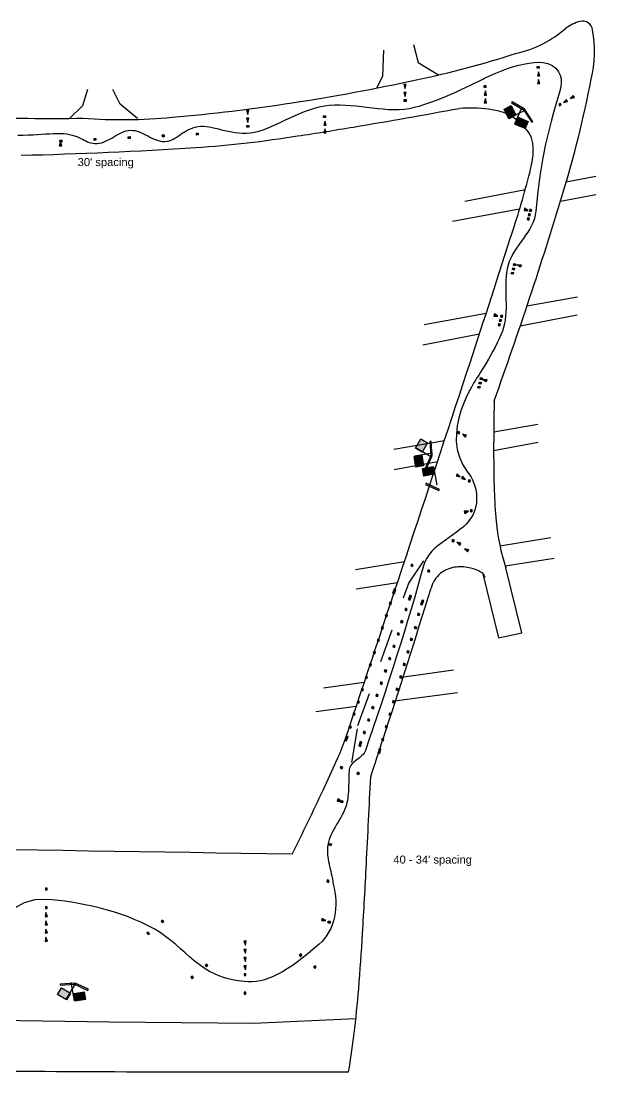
# Model space of a CAD drawing. Extents: x 38 to 1887, y 37 to 1116.
# Drawn here: x 1479 to 1887, y 77 to 821 of the extents above; entities that cross this region are included whole.
import ezdxf

# ---------------------------------------------------------------- set-up
doc = ezdxf.new("R2010")
doc.units = 0
doc.header["$MEASUREMENT"] = 0
doc.linetypes.add('DASH', pattern=[48, 24, -24])
doc.layers.get('0').update_dxf_attribs({"linetype": 'CONTINUOUS'})
doc.styles.get("Standard").update_dxf_attribs({"font": ' txt'})

msp = doc.modelspace()

# ---------------------------------------------------------------- hatches: boundary and pattern name
at = {"true_color": 0xff6600}
for points in [[(1844.95, 789.12), (1846.27, 789.12), (1846.27, 787.77), (1844.95, 787.77)], [(1845.89, 785.25), (1845.05, 782.37), (1846.73, 782.37)], [(1751.28, 773.39), (1752.12, 776.27), (1750.44, 776.27)], [(1807.36, 775.59), (1808.68, 775.59), (1808.68, 774.24), (1807.36, 774.24)], [(1845.89, 779.8), (1845.05, 776.92), (1846.73, 776.92)], [(1751.36, 767.79), (1752.21, 770.67), (1750.52, 770.67)], [(1808.3, 771.72), (1807.46, 768.84), (1809.14, 768.84)], [(1868.35, 766.32), (1871.27, 767.03), (1870.42, 768.49)], [(1750.76, 765.64), (1752.09, 765.64), (1752.09, 764.29), (1750.76, 764.29)], [(1808.3, 766.27), (1807.46, 763.39), (1809.14, 763.39)], [(1836.12, 758.88), (1827.12, 763.91), (1826.64, 763.22), (1835.65, 758.19)], [(1860.2, 762.22), (1860.87, 761.07), (1862.03, 761.75), (1861.37, 762.89)], [(1863.54, 763.45), (1866.45, 764.16), (1865.61, 765.62)], [(1639.86, 755.07), (1640.7, 757.95), (1639.02, 757.95)], [(1639.94, 749.47), (1640.78, 752.35), (1639.1, 752.35)], [(1693.62, 754.15), (1694.94, 754.15), (1694.94, 752.8), (1693.62, 752.8)], [(1841.86, 749.92), (1836.3, 758.61), (1835.55, 758.23), (1841.12, 749.54)], [(1639.34, 747.32), (1640.66, 747.32), (1640.66, 745.96), (1639.34, 745.96)], [(1694.57, 750.28), (1693.72, 747.39), (1695.41, 747.39)], [(1694.57, 744.83), (1693.72, 741.95), (1695.41, 741.95)], [(1531, 738.03), (1532.32, 738.11), (1532.39, 736.76), (1531.07, 736.69)], [(1555.17, 739.3), (1556.49, 739.37), (1556.56, 738.02), (1555.24, 737.95)], [(1579.33, 740.57), (1580.65, 740.64), (1580.72, 739.29), (1579.4, 739.22)], [(1603.5, 741.84), (1604.82, 741.91), (1604.89, 740.56), (1603.57, 740.49)], [(1507.24, 735.77), (1506.4, 732.88), (1508.08, 732.88)], [(1506.84, 736.77), (1508.16, 736.84), (1508.23, 735.49), (1506.91, 735.42)], [(1838.63, 687.14), (1836.06, 688.7), (1835.63, 687.07)], [(1840.74, 686.24), (1841.08, 687.52), (1839.78, 687.87), (1839.43, 686.59)], [(1839.13, 680.25), (1839.48, 681.53), (1838.17, 681.88), (1837.83, 680.6)], [(1839.93, 683.25), (1840.28, 684.52), (1838.97, 684.87), (1838.63, 683.59)], [(1828.14, 648.16), (1828.49, 649.44), (1829.79, 649.09), (1829.45, 647.81)], [(1830.6, 648.42), (1833.61, 648.49), (1833.17, 646.86)], [(1826.54, 642.17), (1826.88, 643.45), (1828.19, 643.1), (1827.84, 641.82)], [(1827.34, 645.16), (1827.68, 646.44), (1828.99, 646.09), (1828.65, 644.82)], [(1817.18, 612.16), (1814.61, 613.72), (1814.18, 612.09)], [(1820.17, 611.27), (1820.51, 612.54), (1819.2, 612.89), (1818.86, 611.61)], [(1818.56, 605.27), (1818.9, 606.55), (1817.6, 606.9), (1817.26, 605.63)], [(1819.36, 608.27), (1819.71, 609.55), (1818.4, 609.9), (1818.06, 608.62)], [(1804.45, 567.32), (1804.8, 568.6), (1806.1, 568.25), (1805.76, 566.97)], [(1806.32, 567.29), (1809.33, 567.36), (1808.89, 565.73)], [(1802.85, 561.33), (1803.19, 562.61), (1804.5, 562.26), (1804.15, 560.98)], [(1803.65, 564.33), (1804, 565.61), (1805.3, 565.25), (1804.96, 563.98)], [(1789.75, 528.75), (1790.15, 530.01), (1788.87, 530.43), (1788.46, 529.17)], [(1770.5, 512.98), (1769.83, 523.28), (1768.99, 523.3), (1769.67, 513.01)], [(1791.94, 528.51), (1794.01, 526.34), (1794.86, 527.79)], [(1766.12, 503.3), (1770.38, 512.7), (1769.65, 513.11), (1765.39, 503.71)], [(1790.4, 498.38), (1788.32, 500.55), (1787.48, 499.09)], [(1775.64, 489.47), (1766.25, 493.73), (1765.83, 493.01), (1775.23, 488.75)], [(1794.16, 496.53), (1792.09, 498.7), (1791.24, 497.24)], [(1796.35, 496.28), (1795.94, 495.03), (1797.23, 494.61), (1797.64, 495.87)], [(1796.19, 473.95), (1793.18, 474.02), (1793.62, 472.39)], [(1797.84, 475.11), (1797.43, 473.85), (1798.71, 473.43), (1799.12, 474.69)], [(1785.86, 452.21), (1786.27, 453.46), (1784.99, 453.88), (1784.58, 452.62)], [(1788.05, 451.97), (1790.13, 449.79), (1790.97, 451.25)], [(1793.57, 447.32), (1795.64, 445.15), (1796.48, 446.61)], [(1756.66, 434.83), (1757.09, 436.08), (1755.81, 436.52), (1755.38, 435.27)], [(1768.48, 430.76), (1768.91, 432.01), (1767.63, 432.45), (1767.2, 431.2)], [(1743.84, 415.48), (1744.24, 416.73), (1742.96, 417.15), (1742.55, 415.89)], [(1744.5, 417.23), (1744.91, 418.49), (1743.62, 418.91), (1743.21, 417.65)], [(1741.39, 407.96), (1741.8, 409.22), (1740.52, 409.64), (1740.11, 408.38)], [(1754.88, 410.94), (1755.31, 412.19), (1754.04, 412.64), (1753.6, 411.38)], [(1755.57, 412.69), (1756.01, 413.94), (1754.73, 414.38), (1754.3, 413.13)], [(1764.21, 409.37), (1764.57, 410.64), (1763.27, 411.01), (1762.91, 409.74)], [(1752.46, 403.48), (1752.89, 404.73), (1751.61, 405.17), (1751.18, 403.92)], [(1763.6, 407.59), (1763.97, 408.86), (1762.67, 409.24), (1762.3, 407.96)], [(1738.55, 399.22), (1738.96, 400.48), (1737.68, 400.89), (1737.27, 399.64)], [(1749.46, 394.78), (1749.9, 396.03), (1748.62, 396.47), (1748.19, 395.22)], [(1761.43, 400), (1761.79, 401.27), (1760.49, 401.65), (1760.13, 400.37)], [(1735.71, 390.47), (1736.12, 391.73), (1734.84, 392.14), (1734.43, 390.89)], [(1746.92, 386.09), (1747.35, 387.34), (1746.07, 387.78), (1745.64, 386.53)], [(1759.18, 390.56), (1759.62, 391.81), (1758.34, 392.25), (1757.91, 391)], [(1732.87, 381.72), (1733.28, 382.98), (1731.99, 383.4), (1731.59, 382.14)], [(1756.36, 382.32), (1756.72, 383.59), (1755.42, 383.96), (1755.06, 382.69)], [(1730.03, 372.98), (1730.43, 374.23), (1729.15, 374.65), (1728.74, 373.39)], [(1743.93, 377.39), (1744.36, 378.64), (1743.08, 379.08), (1742.65, 377.83)], [(1753.82, 373.48), (1754.19, 374.75), (1752.89, 375.12), (1752.52, 373.85)], [(1727.18, 364.23), (1727.59, 365.49), (1726.31, 365.9), (1725.9, 364.64)], [(1740.93, 368.69), (1741.36, 369.94), (1740.09, 370.38), (1739.66, 369.13)], [(1751.29, 364.64), (1751.65, 365.91), (1750.35, 366.28), (1749.99, 365.01)], [(1737.94, 360), (1738.37, 361.25), (1737.09, 361.69), (1736.66, 360.44)], [(1748.75, 355.79), (1749.12, 357.07), (1747.82, 357.44), (1747.45, 356.17)], [(1724.34, 355.48), (1724.75, 356.74), (1723.46, 357.16), (1723.06, 355.9)], [(1734.94, 351.3), (1735.38, 352.55), (1734.1, 352.99), (1733.67, 351.74)], [(1721.5, 346.73), (1721.91, 347.99), (1720.62, 348.41), (1720.22, 347.15)], [(1731.95, 342.6), (1732.38, 343.85), (1731.1, 344.29), (1730.67, 343.04)], [(1746.21, 346.95), (1746.58, 348.23), (1745.28, 348.6), (1744.92, 347.32)], [(1718.66, 337.99), (1719.07, 339.25), (1717.78, 339.66), (1717.37, 338.4)], [(1728.95, 333.91), (1729.39, 335.16), (1728.11, 335.6), (1727.68, 334.35)], [(1743.68, 338.11), (1744.04, 339.38), (1742.75, 339.75), (1742.38, 338.49)], [(1715.64, 329.44), (1716.07, 330.69), (1714.8, 331.12), (1714.36, 329.87)], [(1741.14, 329.27), (1741.51, 330.54), (1740.21, 330.91), (1739.85, 329.65)], [(1712.91, 320.3), (1713.32, 321.56), (1712.04, 321.98), (1711.63, 320.72)], [(1725.96, 325.21), (1726.39, 326.46), (1725.11, 326.9), (1724.68, 325.65)], [(1738.61, 320.43), (1738.97, 321.7), (1737.68, 322.08), (1737.31, 320.8)], [(1709.94, 311.21), (1710.34, 312.46), (1709.06, 312.88), (1708.65, 311.62)], [(1710.54, 312.98), (1710.94, 314.24), (1709.66, 314.66), (1709.25, 313.4)], [(1722.9, 316.33), (1723.33, 317.58), (1722.05, 318.02), (1721.63, 316.77)], [(1736.02, 311.4), (1736.39, 312.67), (1735.09, 313.04), (1734.72, 311.77)], [(1719.77, 307.28), (1720.2, 308.53), (1718.92, 308.97), (1718.49, 307.72)], [(1720.39, 309.05), (1720.83, 310.3), (1719.55, 310.74), (1719.12, 309.49)], [(1733.9, 304), (1734.26, 305.27), (1732.96, 305.64), (1732.6, 304.37)], [(1733.36, 302.2), (1733.73, 303.47), (1732.43, 303.84), (1732.07, 302.57)], [(1706.74, 291.41), (1707.17, 292.66), (1705.89, 293.1), (1705.46, 291.85)], [(1718.55, 287.34), (1718.98, 288.59), (1717.71, 289.03), (1717.28, 287.78)], [(1706.28, 268.53), (1703.72, 270.09), (1703.28, 268.46)], [(1707.36, 268.66), (1707.08, 267.36), (1705.76, 267.64), (1706.04, 268.94)], [(1697.53, 237.29), (1697.8, 238.58), (1699.12, 238.3), (1698.85, 237.01)], [(1697.12, 211), (1697.56, 212.26), (1696.28, 212.69), (1695.85, 211.44)], [(1496.54, 206.93), (1496.54, 205.61), (1497.89, 205.61), (1497.89, 206.93)], [(1496.54, 193.75), (1496.54, 192.42), (1497.89, 192.42), (1497.89, 193.75)], [(1496.94, 189.63), (1496.35, 186.68), (1498.03, 186.83)], [(1496.94, 183.79), (1496.35, 180.85), (1498.03, 180.99)], [(1579.56, 184.32), (1578.54, 183.47), (1579.41, 182.43), (1580.42, 183.29)], [(1695.21, 183.96), (1692.65, 185.52), (1692.21, 183.89)], [(1696.94, 183.49), (1698.26, 183.49), (1698.26, 182.14), (1696.94, 182.14)], [(1496.93, 177.96), (1496.34, 175.01), (1498.02, 175.16)], [(1496.93, 172.12), (1496.34, 169.18), (1498.02, 169.32)], [(1569.45, 175.84), (1568.44, 175), (1569.31, 173.96), (1570.32, 174.81)], [(1638.22, 166.59), (1638.81, 169.54), (1637.13, 169.39)], [(1638.21, 154.92), (1638.79, 157.86), (1637.11, 157.72)], [(1638.22, 160.75), (1638.81, 163.7), (1637.13, 163.56)], [(1678.28, 159.61), (1677.26, 160.46), (1676.39, 159.42), (1677.41, 158.57)], [(1610.8, 153.07), (1609.79, 152.22), (1610.66, 151.19), (1611.67, 152.03)], [(1638.21, 149.08), (1638.79, 152.03), (1637.11, 151.88)], [(1688.38, 151.13), (1687.36, 151.98), (1686.5, 150.94), (1687.51, 150.1)], [(1600.7, 144.59), (1599.69, 143.75), (1600.56, 142.71), (1601.57, 143.56)], [(1637.25, 146.29), (1637.25, 144.97), (1638.61, 144.97), (1638.61, 146.29)], [(1517.31, 139.63), (1507.02, 138.95), (1506.99, 138.11), (1517.29, 138.79)], [(1527, 135.23), (1517.6, 139.5), (1517.19, 138.77), (1526.58, 134.51)], [(1637.25, 133.1), (1637.25, 131.78), (1638.61, 131.78), (1638.61, 133.1)]]:
    msp.add_hatch(color=30, dxfattribs=at).paths.add_polyline_path(points, flags=0)
at = {"true_color": 0xff0000}
for points in [[(1824.83, 752.05), (1821.48, 758.9), (1826.43, 761.32), (1829.78, 754.47)], [(1758.63, 518.75), (1762.56, 525.28), (1767.28, 522.44), (1763.35, 515.91)], [(1511.55, 127.75), (1505.01, 131.68), (1507.85, 136.4), (1514.39, 132.47)]]:
    msp.add_hatch(color=1, dxfattribs=at).paths.add_polyline_path(points, flags=0)
at = {"true_color": 0xffff00}
for points in [[(1836.36, 745.02), (1829.34, 748), (1831.48, 753.07), (1838.51, 750.09)], [(1759.01, 505.25), (1757.69, 512.76), (1763.11, 513.71), (1764.44, 506.21)], [(1525.05, 128.13), (1517.54, 126.8), (1516.58, 132.23), (1524.09, 133.55)]]:
    msp.add_hatch(color=2, dxfattribs=at).paths.add_polyline_path(points, flags=0)
at = {"true_color": 0x0000ff}
msp.add_hatch(color=5, dxfattribs=at).paths.add_polyline_path([(1763.61, 504.3), (1771.12, 505.62), (1772.08, 500.19), (1764.57, 498.87)], flags=0)

# ---------------------------------------------------------------- linework, layer by layer
at = {"color": 0, "true_color": 0x000000}
for p, q in [((1757.23, 804.62), (1760.73, 791.82)), ((1735.52, 782.41), (1736.35, 800.59)), ((1760.73, 791.82), (1774.96, 783.14)), ((1731.26, 773.78), (1735.52, 782.41)), ((1526.31, 772.75), (1522.75, 761.28)), ((1549.46, 762.28), (1544.44, 772.75)), ((1522.75, 761.28), (1513.71, 752.31)), ((1561.79, 752.29), (1549.46, 762.28)), ((1829.21, 748.42), (1834.32, 760.49)), ((1824.58, 752.4), (1836.35, 758.15)), ((1865.48, 707.36), (1886.59, 711.39)), ((1793.68, 693.64), (1836.55, 701.83)), ((1886.59, 698.2), (1861.39, 693.48)), ((1832.39, 688.05), (1785.03, 679.19)), ((1873.43, 625.62), (1837.63, 619.16)), ((1808.71, 613.95), (1764.97, 606.06)), ((1832.91, 605.23), (1873.17, 613.01)), ((1763.94, 591.91), (1804.06, 599.66)), ((1814.16, 530.25), (1845.35, 535.72)), ((1743.5, 517.84), (1779.28, 524.12)), ((1845.68, 522.72), (1814.1, 516.68)), ((1757.97, 513.1), (1770.88, 515.38)), ((1758.79, 519.14), (1770.02, 512.39)), ((1774.31, 509.07), (1743.66, 503.22)), ((1771.46, 505.33), (1773.74, 492.43)), ((1818.59, 449.47), (1854.54, 455.35)), ((1857, 440.45), (1822.35, 435.08)), ((1716.28, 432.76), (1750.93, 438.42)), ((1834.06, 387.75), (1822.73, 433.89)), ((1806.12, 430.45), (1817.52, 384.32)), ((1745.88, 423.23), (1716.61, 418.68)), ((1817.52, 384.32), (1834.06, 387.75)), ((1748.94, 356.47), (1785.71, 361.6)), ((1693.55, 348.74), (1722.44, 352.77)), ((1788.42, 345.36), (1743.87, 339.34)), ((1716.74, 335.68), (1688.13, 331.81)), ((1511.15, 127.91), (1517.9, 139.14)), ((1517.19, 127.09), (1514.92, 140)), ((931.56, 121.09), (1541.97, 112.31)), ((1541.97, 112.31), (1643.94, 111.14)), ((1643.94, 111.14), (1716.5, 114.48))]:
    msp.add_line(p, q, dxfattribs=at)
at = {"color": 2, "true_color": 0xffff00}
for p, q in [((1829.21, 748.42), (1834.32, 760.49)), ((1757.97, 513.1), (1770.88, 515.38)), ((1771.46, 505.33), (1773.74, 492.43)), ((1517.19, 127.09), (1514.92, 140))]:
    msp.add_line(p, q, dxfattribs=at)
at = {"color": 1, "true_color": 0xff0000}
for p, q in [((1824.58, 752.4), (1836.35, 758.15)), ((1758.79, 519.14), (1770.02, 512.39)), ((1511.15, 127.91), (1517.9, 139.14))]:
    msp.add_line(p, q, dxfattribs=at)
at = {"color": 20, "linetype": 'DASH', "true_color": 0xff2a2a}
for p, q in [((1753.93, 422.93), (1764.75, 438.82)), ((1717.98, 322.23), (1753.93, 422.93)), ((1713.68, 296), (1717.98, 322.23))]:
    msp.add_line(p, q, dxfattribs=at)
at = {"color": 20, "true_color": 0xff2a2a}
msp.add_lwpolyline([(1476.92, 740.5), (1480.72, 740.48), (1484.3, 740.54), (1487.68, 740.68), (1490.86, 740.86), (1493.88, 741.06), (1496.75, 741.27), (1499.48, 741.45), (1502.09, 741.6), (1504.61, 741.67), (1507.04, 741.66), (1509.41, 741.53), (1511.65, 741.28), (1513.68, 740.93), (1515.53, 740.48), (1517.22, 739.96), (1518.77, 739.38), (1520.21, 738.77), (1521.56, 738.13), (1522.83, 737.5), (1524.06, 736.88), (1525.26, 736.3), (1526.45, 735.76), (1527.67, 735.3), (1528.92, 734.93), (1530.24, 734.65), (1531.64, 734.51), (1533.14, 734.5), (1534.7, 734.66), (1536.22, 735), (1537.71, 735.48), (1539.19, 736.08), (1540.64, 736.78), (1542.09, 737.56), (1543.53, 738.38), (1544.96, 739.23), (1546.39, 740.07), (1547.84, 740.89), (1549.29, 741.66), (1550.76, 742.35), (1552.24, 742.94), (1553.76, 743.41), (1555.3, 743.73), (1556.88, 743.88), (1558.46, 743.82), (1560.01, 743.59), (1561.55, 743.2), (1563.07, 742.68), (1564.57, 742.06), (1566.06, 741.37), (1567.54, 740.62), (1569.03, 739.85), (1570.51, 739.08), (1571.99, 738.33), (1573.49, 737.65), (1574.99, 737.04), (1576.51, 736.55), (1578.05, 736.18), (1579.61, 735.98), (1581.19, 735.97), (1582.75, 736.14), (1584.22, 736.48), (1585.63, 736.97), (1586.99, 737.58), (1588.31, 738.29), (1589.61, 739.08), (1590.91, 739.93), (1592.21, 740.81), (1593.53, 741.71), (1594.89, 742.59), (1596.3, 743.45), (1597.78, 744.25), (1599.33, 744.98), (1600.98, 745.62), (1602.74, 746.13), (1604.63, 746.51), (1606.59, 746.71), (1608.58, 746.71), (1610.6, 746.55), (1612.66, 746.25), (1614.76, 745.84), (1616.9, 745.35), (1619.1, 744.81), (1621.35, 744.24), (1623.65, 743.68), (1626.02, 743.14), (1628.46, 742.67), (1630.97, 742.27), (1633.56, 742), (1636.23, 741.86), (1638.99, 741.89), (1641.84, 742.12), (1644.76, 742.59), (1647.74, 743.32), (1650.78, 744.28), (1653.86, 745.42), (1657, 746.71), (1660.19, 748.12), (1663.42, 749.62), (1666.7, 751.16), (1670.02, 752.72), (1673.38, 754.26), (1676.78, 755.75), (1680.21, 757.14), (1683.68, 758.42), (1687.18, 759.53), (1690.72, 760.46), (1694.28, 761.16), (1697.89, 761.61), (1701.55, 761.83), (1705.27, 761.85), (1709.04, 761.71), (1712.83, 761.44), (1716.66, 761.07), (1720.5, 760.64), (1724.34, 760.18), (1728.19, 759.72), (1732.02, 759.3), (1735.84, 758.94), (1739.63, 758.7), (1743.38, 758.58), (1747.09, 758.64), (1750.74, 758.9), (1754.34, 759.4), (1758.04, 760.18), (1762, 761.24), (1766.14, 762.54), (1770.4, 764.02), (1774.7, 765.64), (1778.99, 767.36), (1783.19, 769.13), (1787.23, 770.91), (1791.05, 772.65), (1794.59, 774.3), (1797.76, 775.83), (1800.51, 777.18), (1802.77, 778.3), (1804.46, 779.17), (1805.53, 779.72), (1805.9, 779.91), (1806.35, 780.14), (1807.65, 780.78), (1809.69, 781.75), (1812.38, 782.97), (1815.61, 784.36), (1819.27, 785.84), (1823.28, 787.32), (1827.53, 788.73), (1831.91, 790), (1836.34, 791.02), (1840.7, 791.74), (1844.9, 792.06), (1848.83, 791.91), (1852.4, 791.21), (1855.51, 789.87), (1858.05, 787.82), (1859.95, 785.38), (1861.2, 782.94), (1861.84, 780.38), (1861.95, 777.6), (1861.58, 774.49), (1860.79, 770.93), (1859.66, 766.81), (1858.24, 762.03), (1856.59, 756.47), (1854.78, 750.02), (1852.87, 742.57), (1850.92, 734.01), (1848.99, 724.23), (1847.15, 713.12), (1845.46, 700.56), (1843.98, 686.45), (1843.59, 683.83), (1842.93, 681.3), (1842.03, 678.83), (1840.92, 676.44), (1839.64, 674.09), (1838.23, 671.78), (1836.72, 669.5), (1835.14, 667.23), (1833.53, 664.97), (1831.93, 662.71), (1830.36, 660.43), (1828.87, 658.12), (1827.49, 655.77), (1826.26, 653.37), (1825.2, 650.9), (1824.36, 648.37), (1823.7, 645.68), (1823.23, 642.96), (1822.92, 640.22), (1822.74, 637.45), (1822.66, 634.66), (1822.65, 631.86), (1822.7, 629.05), (1822.77, 626.24), (1822.85, 623.43), (1822.89, 620.62), (1822.88, 617.82), (1822.8, 615.03), (1822.6, 612.27), (1822.28, 609.53), (1821.8, 606.81), (1821.13, 604.13), (1820.31, 601.61), (1819.27, 598.92), (1818.03, 596.09), (1816.65, 593.17), (1815.15, 590.21), (1813.58, 587.27), (1811.98, 584.37), (1810.38, 581.59), (1808.82, 578.95), (1807.34, 576.51), (1805.99, 574.31), (1804.79, 572.41), (1803.8, 570.85), (1803.04, 569.68), (1802.55, 568.94), (1802.38, 568.68), (1802.07, 568.22), (1801.21, 566.89), (1799.92, 564.77), (1798.31, 561.94), (1796.5, 558.49), (1794.59, 554.48), (1792.71, 550), (1790.97, 545.13), (1789.48, 539.95), (1788.35, 534.54), (1787.71, 528.98), (1787.66, 523.34), (1788.31, 517.71), (1789.8, 512.17), (1792.21, 506.79), (1795.68, 501.66), (1796.94, 499.97), (1798.07, 498.19), (1799.07, 496.32), (1799.92, 494.37), (1800.64, 492.37), (1801.22, 490.32), (1801.65, 488.23), (1801.93, 486.12), (1802.06, 484), (1802.04, 481.87), (1801.86, 479.76), (1801.51, 477.67), (1801.01, 475.62), (1800.33, 473.61), (1799.49, 471.67), (1798.47, 469.8), (1796.78, 467.34), (1794.81, 465.06), (1792.63, 462.94), (1790.26, 460.93), (1787.76, 459.02), (1785.18, 457.16), (1782.54, 455.33), (1779.91, 453.51), (1777.33, 451.65), (1774.83, 449.73), (1772.47, 447.71), (1770.29, 445.58), (1768.34, 443.29), (1766.66, 440.82), (1765.29, 438.14), (1764.29, 435.21), (1762.3, 427.86), (1760.19, 420.27), (1757.95, 412.47), (1755.61, 404.49), (1753.17, 396.35), (1750.64, 388.08), (1748.04, 379.71), (1745.38, 371.27), (1742.67, 362.78), (1739.92, 354.28), (1737.15, 345.79), (1734.35, 337.34), (1731.56, 328.95), (1728.78, 320.66), (1726.01, 312.5), (1723.28, 304.48), (1722.85, 303.49), (1722.28, 302.56), (1721.58, 301.69), (1720.79, 300.86), (1719.92, 300.07), (1719, 299.31), (1718.04, 298.56), (1717.08, 297.82), (1716.14, 297.07), (1715.23, 296.32), (1714.39, 295.54), (1713.62, 294.72), (1712.97, 293.87), (1712.44, 292.96), (1712.06, 291.99), (1711.86, 290.94), (1711.72, 289.39), (1711.62, 287.83), (1711.54, 286.26), (1711.48, 284.69), (1711.44, 283.12), (1711.4, 281.55), (1711.36, 279.97), (1711.32, 278.4), (1711.25, 276.84), (1711.17, 275.27), (1711.06, 273.72), (1710.91, 272.16), (1710.71, 270.62), (1710.47, 269.08), (1710.17, 267.56), (1709.81, 266.04), (1709.23, 264.17), (1708.54, 262.35), (1707.73, 260.56), (1706.84, 258.79), (1705.88, 257.06), (1704.87, 255.34), (1703.84, 253.63), (1702.79, 251.92), (1701.77, 250.21), (1700.77, 248.49), (1699.83, 246.76), (1698.96, 245), (1698.19, 243.22), (1697.52, 241.4), (1697, 239.54), (1696.62, 237.62), (1696.42, 235.9), (1696.33, 234.19), (1696.35, 232.5), (1696.45, 230.81), (1696.63, 229.13), (1696.88, 227.45), (1697.19, 225.77), (1697.53, 224.08), (1697.91, 222.38), (1698.31, 220.66), (1698.71, 218.93), (1699.11, 217.17), (1699.49, 215.38), (1699.85, 213.55), (1700.16, 211.69), (1700.43, 209.79), (1701.13, 206.89), (1701.66, 203.95), (1702.03, 201), (1702.23, 198.05), (1702.26, 195.11), (1702.11, 192.19), (1701.79, 189.31), (1701.29, 186.48), (1700.6, 183.71), (1699.73, 181.02), (1698.67, 178.42), (1697.42, 175.92), (1695.98, 173.54), (1694.35, 171.29), (1692.51, 169.18), (1690.48, 167.22), (1686.36, 163.67), (1682.39, 160.37), (1678.55, 157.32), (1674.85, 154.52), (1671.27, 151.98), (1667.8, 149.69), (1664.43, 147.65), (1661.16, 145.87), (1657.97, 144.34), (1654.87, 143.07), (1651.83, 142.06), (1648.85, 141.3), (1645.93, 140.8), (1643.05, 140.56), (1640.2, 140.57), (1637.39, 140.85), (1631.48, 141.55), (1626.13, 142.65), (1621.26, 144.11), (1616.81, 145.88), (1612.73, 147.94), (1608.94, 150.23), (1605.39, 152.73), (1602.01, 155.39), (1598.73, 158.18), (1595.5, 161.05), (1592.25, 163.98), (1588.92, 166.92), (1585.44, 169.83), (1581.75, 172.68), (1577.79, 175.43), (1573.5, 178.03), (1568.94, 180.46), (1564.26, 182.73), (1559.47, 184.82), (1554.6, 186.74), (1549.67, 188.51), (1544.69, 190.13), (1539.69, 191.6), (1534.69, 192.92), (1529.71, 194.11), (1524.77, 195.16), (1519.89, 196.09), (1515.09, 196.89), (1510.4, 197.58), (1505.83, 198.15), (1501.4, 198.62), (1497.14, 198.98), (1489.09, 198.62), (1481.61, 196.44), (1474.65, 192.69)], dxfattribs=at)
at = {"color": 0, "true_color": 0x000000}
for points in [[(1844.95, 789.12), (1846.27, 789.12), (1846.27, 787.77), (1844.95, 787.77), (1844.95, 789.12)], [(1845.89, 785.25), (1845.05, 782.37), (1846.73, 782.37), (1845.89, 785.25)], [(1751.28, 773.39), (1752.12, 776.27), (1750.44, 776.27), (1751.28, 773.39)], [(1807.36, 775.59), (1808.68, 775.59), (1808.68, 774.24), (1807.36, 774.24), (1807.36, 775.59)], [(1845.89, 779.8), (1845.05, 776.92), (1846.73, 776.92), (1845.89, 779.8)], [(1751.36, 767.79), (1752.21, 770.67), (1750.52, 770.67), (1751.36, 767.79)], [(1808.3, 771.72), (1807.46, 768.84), (1809.14, 768.84), (1808.3, 771.72)], [(1868.35, 766.32), (1871.27, 767.03), (1870.42, 768.49), (1868.35, 766.32)], [(1750.76, 765.64), (1752.09, 765.64), (1752.09, 764.29), (1750.76, 764.29), (1750.76, 765.64)], [(1808.3, 766.27), (1807.46, 763.39), (1809.14, 763.39), (1808.3, 766.27)], [(1824.83, 752.05), (1821.48, 758.9), (1826.43, 761.32), (1829.78, 754.47), (1824.83, 752.05)], [(1836.12, 758.88), (1827.12, 763.91), (1826.64, 763.22), (1835.65, 758.19), (1836.12, 758.88)], [(1860.2, 762.22), (1860.87, 761.07), (1862.03, 761.75), (1861.37, 762.89), (1860.2, 762.22)], [(1863.54, 763.45), (1866.45, 764.16), (1865.61, 765.62), (1863.54, 763.45)], [(1639.86, 755.07), (1640.7, 757.95), (1639.02, 757.95), (1639.86, 755.07)], [(1639.94, 749.47), (1640.78, 752.35), (1639.1, 752.35), (1639.94, 749.47)], [(1693.62, 754.15), (1694.94, 754.15), (1694.94, 752.8), (1693.62, 752.8), (1693.62, 754.15)], [(1836.36, 745.02), (1829.34, 748), (1831.48, 753.07), (1838.51, 750.09), (1836.36, 745.02)], [(1841.86, 749.92), (1836.3, 758.61), (1835.55, 758.23), (1841.12, 749.54), (1841.86, 749.92)], [(1639.34, 747.32), (1640.66, 747.32), (1640.66, 745.96), (1639.34, 745.96), (1639.34, 747.32)], [(1694.57, 750.28), (1693.72, 747.39), (1695.41, 747.39), (1694.57, 750.28)], [(1694.57, 744.83), (1693.72, 741.95), (1695.41, 741.95), (1694.57, 744.83)], [(1531, 738.03), (1532.32, 738.11), (1532.39, 736.76), (1531.07, 736.69), (1531, 738.03)], [(1555.17, 739.3), (1556.49, 739.37), (1556.56, 738.02), (1555.24, 737.95), (1555.17, 739.3)], [(1579.33, 740.57), (1580.65, 740.64), (1580.72, 739.29), (1579.4, 739.22), (1579.33, 740.57)], [(1603.5, 741.84), (1604.82, 741.91), (1604.89, 740.56), (1603.57, 740.49), (1603.5, 741.84)], [(1507.24, 735.77), (1506.4, 732.88), (1508.08, 732.88), (1507.24, 735.77)], [(1506.84, 736.77), (1508.16, 736.84), (1508.23, 735.49), (1506.91, 735.42), (1506.84, 736.77)], [(1838.63, 687.14), (1836.06, 688.7), (1835.63, 687.07), (1838.63, 687.14)], [(1840.74, 686.24), (1841.08, 687.52), (1839.78, 687.87), (1839.43, 686.59), (1840.74, 686.24)], [(1839.13, 680.25), (1839.48, 681.53), (1838.17, 681.88), (1837.83, 680.6), (1839.13, 680.25)], [(1839.93, 683.25), (1840.28, 684.52), (1838.97, 684.87), (1838.63, 683.59), (1839.93, 683.25)], [(1828.14, 648.16), (1828.49, 649.44), (1829.79, 649.09), (1829.45, 647.81), (1828.14, 648.16)], [(1830.6, 648.42), (1833.61, 648.49), (1833.17, 646.86), (1830.6, 648.42)], [(1826.54, 642.17), (1826.88, 643.45), (1828.19, 643.1), (1827.84, 641.82), (1826.54, 642.17)], [(1827.34, 645.16), (1827.68, 646.44), (1828.99, 646.09), (1828.65, 644.82), (1827.34, 645.16)], [(1817.18, 612.16), (1814.61, 613.72), (1814.18, 612.09), (1817.18, 612.16)], [(1820.17, 611.27), (1820.51, 612.54), (1819.2, 612.89), (1818.86, 611.61), (1820.17, 611.27)], [(1818.56, 605.27), (1818.9, 606.55), (1817.6, 606.9), (1817.26, 605.63), (1818.56, 605.27)], [(1819.36, 608.27), (1819.71, 609.55), (1818.4, 609.9), (1818.06, 608.62), (1819.36, 608.27)], [(1804.45, 567.32), (1804.8, 568.6), (1806.1, 568.25), (1805.76, 566.97), (1804.45, 567.32)], [(1806.32, 567.29), (1809.33, 567.36), (1808.89, 565.73), (1806.32, 567.29)], [(1802.85, 561.33), (1803.19, 562.61), (1804.5, 562.26), (1804.15, 560.98), (1802.85, 561.33)], [(1803.65, 564.33), (1804, 565.61), (1805.3, 565.25), (1804.96, 563.98), (1803.65, 564.33)], [(1789.75, 528.75), (1790.15, 530.01), (1788.87, 530.43), (1788.46, 529.17), (1789.75, 528.75)], [(1758.63, 518.75), (1762.56, 525.28), (1767.28, 522.44), (1763.35, 515.91), (1758.63, 518.75)], [(1770.5, 512.98), (1769.83, 523.28), (1768.99, 523.3), (1769.67, 513.01), (1770.5, 512.98)], [(1791.94, 528.51), (1794.01, 526.34), (1794.86, 527.79), (1791.94, 528.51)], [(1759.01, 505.25), (1757.69, 512.76), (1763.11, 513.71), (1764.44, 506.21), (1759.01, 505.25)], [(1766.12, 503.3), (1770.38, 512.7), (1769.65, 513.11), (1765.39, 503.71), (1766.12, 503.3)], [(1763.61, 504.3), (1771.12, 505.62), (1772.08, 500.19), (1764.57, 498.87), (1763.61, 504.3)], [(1790.4, 498.38), (1788.32, 500.55), (1787.48, 499.09), (1790.4, 498.38)], [(1775.64, 489.47), (1766.25, 493.73), (1765.83, 493.01), (1775.23, 488.75), (1775.64, 489.47)], [(1794.16, 496.53), (1792.09, 498.7), (1791.24, 497.24), (1794.16, 496.53)], [(1796.35, 496.28), (1795.94, 495.03), (1797.23, 494.61), (1797.64, 495.87), (1796.35, 496.28)], [(1796.19, 473.95), (1793.18, 474.02), (1793.62, 472.39), (1796.19, 473.95)], [(1797.84, 475.11), (1797.43, 473.85), (1798.71, 473.43), (1799.12, 474.69), (1797.84, 475.11)], [(1785.86, 452.21), (1786.27, 453.46), (1784.99, 453.88), (1784.58, 452.62), (1785.86, 452.21)], [(1788.05, 451.97), (1790.13, 449.79), (1790.97, 451.25), (1788.05, 451.97)], [(1793.57, 447.32), (1795.64, 445.15), (1796.48, 446.61), (1793.57, 447.32)], [(1756.66, 434.83), (1757.09, 436.08), (1755.81, 436.52), (1755.38, 435.27), (1756.66, 434.83)], [(1768.48, 430.76), (1768.91, 432.01), (1767.63, 432.45), (1767.2, 431.2), (1768.48, 430.76)], [(1743.84, 415.48), (1744.24, 416.73), (1742.96, 417.15), (1742.55, 415.89), (1743.84, 415.48)], [(1744.5, 417.23), (1744.91, 418.49), (1743.62, 418.91), (1743.21, 417.65), (1744.5, 417.23)], [(1741.39, 407.96), (1741.8, 409.22), (1740.52, 409.64), (1740.11, 408.38), (1741.39, 407.96)], [(1754.88, 410.94), (1755.31, 412.19), (1754.04, 412.64), (1753.6, 411.38), (1754.88, 410.94)], [(1755.57, 412.69), (1756.01, 413.94), (1754.73, 414.38), (1754.3, 413.13), (1755.57, 412.69)], [(1764.21, 409.37), (1764.57, 410.64), (1763.27, 411.01), (1762.91, 409.74), (1764.21, 409.37)], [(1752.46, 403.48), (1752.89, 404.73), (1751.61, 405.17), (1751.18, 403.92), (1752.46, 403.48)], [(1763.6, 407.59), (1763.97, 408.86), (1762.67, 409.24), (1762.3, 407.96), (1763.6, 407.59)], [(1738.55, 399.22), (1738.96, 400.48), (1737.68, 400.89), (1737.27, 399.64), (1738.55, 399.22)], [(1749.46, 394.78), (1749.9, 396.03), (1748.62, 396.47), (1748.19, 395.22), (1749.46, 394.78)], [(1761.43, 400), (1761.79, 401.27), (1760.49, 401.65), (1760.13, 400.37), (1761.43, 400)], [(1735.71, 390.47), (1736.12, 391.73), (1734.84, 392.14), (1734.43, 390.89), (1735.71, 390.47)], [(1746.92, 386.09), (1747.35, 387.34), (1746.07, 387.78), (1745.64, 386.53), (1746.92, 386.09)], [(1759.18, 390.56), (1759.62, 391.81), (1758.34, 392.25), (1757.91, 391), (1759.18, 390.56)], [(1732.87, 381.72), (1733.28, 382.98), (1731.99, 383.4), (1731.59, 382.14), (1732.87, 381.72)], [(1756.36, 382.32), (1756.72, 383.59), (1755.42, 383.96), (1755.06, 382.69), (1756.36, 382.32)], [(1730.03, 372.98), (1730.43, 374.23), (1729.15, 374.65), (1728.74, 373.39), (1730.03, 372.98)], [(1743.93, 377.39), (1744.36, 378.64), (1743.08, 379.08), (1742.65, 377.83), (1743.93, 377.39)], [(1753.82, 373.48), (1754.19, 374.75), (1752.89, 375.12), (1752.52, 373.85), (1753.82, 373.48)], [(1727.18, 364.23), (1727.59, 365.49), (1726.31, 365.9), (1725.9, 364.64), (1727.18, 364.23)], [(1740.93, 368.69), (1741.36, 369.94), (1740.09, 370.38), (1739.66, 369.13), (1740.93, 368.69)], [(1751.29, 364.64), (1751.65, 365.91), (1750.35, 366.28), (1749.99, 365.01), (1751.29, 364.64)], [(1737.94, 360), (1738.37, 361.25), (1737.09, 361.69), (1736.66, 360.44), (1737.94, 360)], [(1748.75, 355.79), (1749.12, 357.07), (1747.82, 357.44), (1747.45, 356.17), (1748.75, 355.79)], [(1724.34, 355.48), (1724.75, 356.74), (1723.46, 357.16), (1723.06, 355.9), (1724.34, 355.48)], [(1734.94, 351.3), (1735.38, 352.55), (1734.1, 352.99), (1733.67, 351.74), (1734.94, 351.3)], [(1721.5, 346.73), (1721.91, 347.99), (1720.62, 348.41), (1720.22, 347.15), (1721.5, 346.73)], [(1731.95, 342.6), (1732.38, 343.85), (1731.1, 344.29), (1730.67, 343.04), (1731.95, 342.6)], [(1746.21, 346.95), (1746.58, 348.23), (1745.28, 348.6), (1744.92, 347.32), (1746.21, 346.95)], [(1718.66, 337.99), (1719.07, 339.25), (1717.78, 339.66), (1717.37, 338.4), (1718.66, 337.99)], [(1728.95, 333.91), (1729.39, 335.16), (1728.11, 335.6), (1727.68, 334.35), (1728.95, 333.91)], [(1743.68, 338.11), (1744.04, 339.38), (1742.75, 339.75), (1742.38, 338.49), (1743.68, 338.11)], [(1715.64, 329.44), (1716.07, 330.69), (1714.8, 331.12), (1714.36, 329.87), (1715.64, 329.44)], [(1741.14, 329.27), (1741.51, 330.54), (1740.21, 330.91), (1739.85, 329.65), (1741.14, 329.27)], [(1712.91, 320.3), (1713.32, 321.56), (1712.04, 321.98), (1711.63, 320.72), (1712.91, 320.3)], [(1725.96, 325.21), (1726.39, 326.46), (1725.11, 326.9), (1724.68, 325.65), (1725.96, 325.21)], [(1738.61, 320.43), (1738.97, 321.7), (1737.68, 322.08), (1737.31, 320.8), (1738.61, 320.43)], [(1709.94, 311.21), (1710.34, 312.46), (1709.06, 312.88), (1708.65, 311.62), (1709.94, 311.21)], [(1710.54, 312.98), (1710.94, 314.24), (1709.66, 314.66), (1709.25, 313.4), (1710.54, 312.98)], [(1722.9, 316.33), (1723.33, 317.58), (1722.05, 318.02), (1721.63, 316.77), (1722.9, 316.33)], [(1736.02, 311.4), (1736.39, 312.67), (1735.09, 313.04), (1734.72, 311.77), (1736.02, 311.4)], [(1719.77, 307.28), (1720.2, 308.53), (1718.92, 308.97), (1718.49, 307.72), (1719.77, 307.28)], [(1720.39, 309.05), (1720.83, 310.3), (1719.55, 310.74), (1719.12, 309.49), (1720.39, 309.05)], [(1733.9, 304), (1734.26, 305.27), (1732.96, 305.64), (1732.6, 304.37), (1733.9, 304)], [(1733.36, 302.2), (1733.73, 303.47), (1732.43, 303.84), (1732.07, 302.57), (1733.36, 302.2)], [(1706.74, 291.41), (1707.17, 292.66), (1705.89, 293.1), (1705.46, 291.85), (1706.74, 291.41)], [(1718.55, 287.34), (1718.98, 288.59), (1717.71, 289.03), (1717.28, 287.78), (1718.55, 287.34)], [(1706.28, 268.53), (1703.72, 270.09), (1703.28, 268.46), (1706.28, 268.53)], [(1707.36, 268.66), (1707.08, 267.36), (1705.76, 267.64), (1706.04, 268.94), (1707.36, 268.66)], [(1697.53, 237.29), (1697.8, 238.58), (1699.12, 238.3), (1698.85, 237.01), (1697.53, 237.29)], [(1697.12, 211), (1697.56, 212.26), (1696.28, 212.69), (1695.85, 211.44), (1697.12, 211)], [(1496.54, 206.93), (1496.54, 205.61), (1497.89, 205.61), (1497.89, 206.93), (1496.54, 206.93)], [(1496.54, 193.75), (1496.54, 192.42), (1497.89, 192.42), (1497.89, 193.75), (1496.54, 193.75)], [(1496.94, 189.63), (1496.35, 186.68), (1498.03, 186.83), (1496.94, 189.63)], [(1496.94, 183.79), (1496.35, 180.85), (1498.03, 180.99), (1496.94, 183.79)], [(1579.56, 184.32), (1578.54, 183.47), (1579.41, 182.43), (1580.42, 183.29), (1579.56, 184.32)], [(1695.21, 183.96), (1692.65, 185.52), (1692.21, 183.89), (1695.21, 183.96)], [(1696.94, 183.49), (1698.26, 183.49), (1698.26, 182.14), (1696.94, 182.14), (1696.94, 183.49)], [(1496.93, 177.96), (1496.34, 175.01), (1498.02, 175.16), (1496.93, 177.96)], [(1496.93, 172.12), (1496.34, 169.18), (1498.02, 169.32), (1496.93, 172.12)], [(1569.45, 175.84), (1568.44, 175), (1569.31, 173.96), (1570.32, 174.81), (1569.45, 175.84)], [(1638.22, 166.59), (1638.81, 169.54), (1637.13, 169.39), (1638.22, 166.59)], [(1638.21, 154.92), (1638.79, 157.86), (1637.11, 157.72), (1638.21, 154.92)], [(1638.22, 160.75), (1638.81, 163.7), (1637.13, 163.56), (1638.22, 160.75)], [(1678.28, 159.61), (1677.26, 160.46), (1676.39, 159.42), (1677.41, 158.57), (1678.28, 159.61)], [(1610.8, 153.07), (1609.79, 152.22), (1610.66, 151.19), (1611.67, 152.03), (1610.8, 153.07)], [(1638.21, 149.08), (1638.79, 152.03), (1637.11, 151.88), (1638.21, 149.08)], [(1688.38, 151.13), (1687.36, 151.98), (1686.5, 150.94), (1687.51, 150.1), (1688.38, 151.13)], [(1600.7, 144.59), (1599.69, 143.75), (1600.56, 142.71), (1601.57, 143.56), (1600.7, 144.59)], [(1637.25, 146.29), (1637.25, 144.97), (1638.61, 144.97), (1638.61, 146.29), (1637.25, 146.29)], [(1511.55, 127.75), (1505.01, 131.68), (1507.85, 136.4), (1514.39, 132.47), (1511.55, 127.75)], [(1517.31, 139.63), (1507.02, 138.95), (1506.99, 138.11), (1517.29, 138.79), (1517.31, 139.63)], [(1527, 135.23), (1517.6, 139.5), (1517.19, 138.77), (1526.58, 134.51), (1527, 135.23)], [(1525.05, 128.13), (1517.54, 126.8), (1516.58, 132.23), (1524.09, 133.55), (1525.05, 128.13)], [(1637.25, 133.1), (1637.25, 131.78), (1638.61, 131.78), (1638.61, 133.1), (1637.25, 133.1)]]:
    msp.add_lwpolyline(points, close=True, dxfattribs=at)
for centre, radius, start, end in [((1886.68, 783.75), 38.99, 107.0509, 123.44713), ((1877.1, 814.09), 7.18, 6.61089, 104.99366), ((1813.12, 874.81), 78.33, -77.35166, -48.34297), ((1800.47, 800.13), 85.06, -13.67225, 10.01435), ((1613.79, 1472.65), 708.16, -78.14805, -72.20037), ((1452.64, 2192.06), 1445.38, -81.29239, -77.75304), ((1177.68, 911.8), 717.64, -17.29867, -10.58113), ((1489.04, 1925.64), 1176.52, -85.25837, -81.08042), ((1796.75, 650.57), 109.04, 82.83081, 93.60304), ((1501.05, 2124.68), 1372.42, -92.32659, -89.07873), ((1550.69, 1113.29), 361.9, -94.36838, -84.3537), ((969.96, 5195.56), 4511.31, -80.49529, -79.52825), ((1803.29, 700.41), 58.77, 72.96154, 83.09205), ((1813.57, 732.68), 24.9, 52.49805, 73.80969), ((1762.98, 670.08), 105.39, 47.11721, 51.40144), ((1269.31, 3402.47), 2693.4, -81.3338, -80.47716), ((1816.72, 727.9), 26.45, 31.74616, 47.18507), ((1500.7, 1872.76), 1146.3, -83.04026, -81.24663), ((1821.99, 731.57), 20.04, 9.23006, 30.74561), ((1397.42, 3965.26), 3240.15, -88.55229, -86.3621), ((1549.98, 1530.97), 801.09, -86.20442, -83.57683), ((1807.49, 729.57), 34.67, -7.56821, 8.63889), ((1754.7, 736.14), 87.86, -16.43261, -7.28026), ((1257.5, 860.4), 600.29, -18.7801, -14.38272), ((-965.79, 1554.04), 2955.23, -19.81739, -16.82982), ((-9010.87, 4124.98), 11375.01, -18.197946, -17.697125), ((-42228.13, 15019.23), 46333.14, -18.506739, -18.167748), ((4155.63, 513.22), 2341.53, 179.04749, 179.92527), ((2594.72, 514.48), 780.62, 179.86806, -178.09663), ((2138.37, 498.97), 324.01, -178.1564, -174.32521), ((1965.32, 480.37), 149.98, -174.86025, -161.9464), ((1789.3, 413.79), 20.63, 98.02317, 128.1683), ((1790.69, 405.19), 29.34, 78.14315, 98.3654), ((1791.97, 408.89), 25.46, 59.70134, 79.23451), ((1790.03, 413.85), 21.04, 129.82388, 164.497), ((1802.6, 425.75), 5.59, 12.28753, 66.64995), ((-5654.58, 2717.98), 7772, -18.027949, -17.202043), ((1517.91, 380.91), 202.97, -24.33935, -19.74443), ((-1421.76, 1339.79), 3320.46, -18.50625, -18.01842), ((805.94, 693.37), 980.48, -25.17709, -23.82808), ((-22645.48, 1457), 24400.6, -2.896779, -2.751074), ((-498.73, 1304.38), 2421.14, -26.31763, -25.12839), ((-9940.03, -750496.62), 750817.39, 89.11387805, 89.15797344), ((-3342.69, 478.42), 5073.02, -3.43222, -2.87615), ((-87.02, 282.28), 1811.45, -4.64366, -3.40428), ((884.11, 203.11), 837.1, -6.8088, -4.62437), ((1206.45, 164.86), 512.49, -9.90472, -6.83491), ((1664.9, 28434.36), 28357.69, -90.441462, -89.906248)]:
    msp.add_arc(centre, radius, start, end, dxfattribs=at)

# ---------------------------------------------------------------- texts
at = {"color": 0, "true_color": 0x000000, "char_height": 5.67, "attachment_point": 1}
for s, insert in [("{\\fArial|b0|i0|c204|p34;30' spacing }", (1519.38, 724.17)), ("{\\fArial|b0|i0|c204|p34;40 - 34' spacing }", (1743.04, 229.99))]:
    msp.add_mtext(s, dxfattribs=dict(at, insert=insert))

doc.saveas('drawing.dxf')
